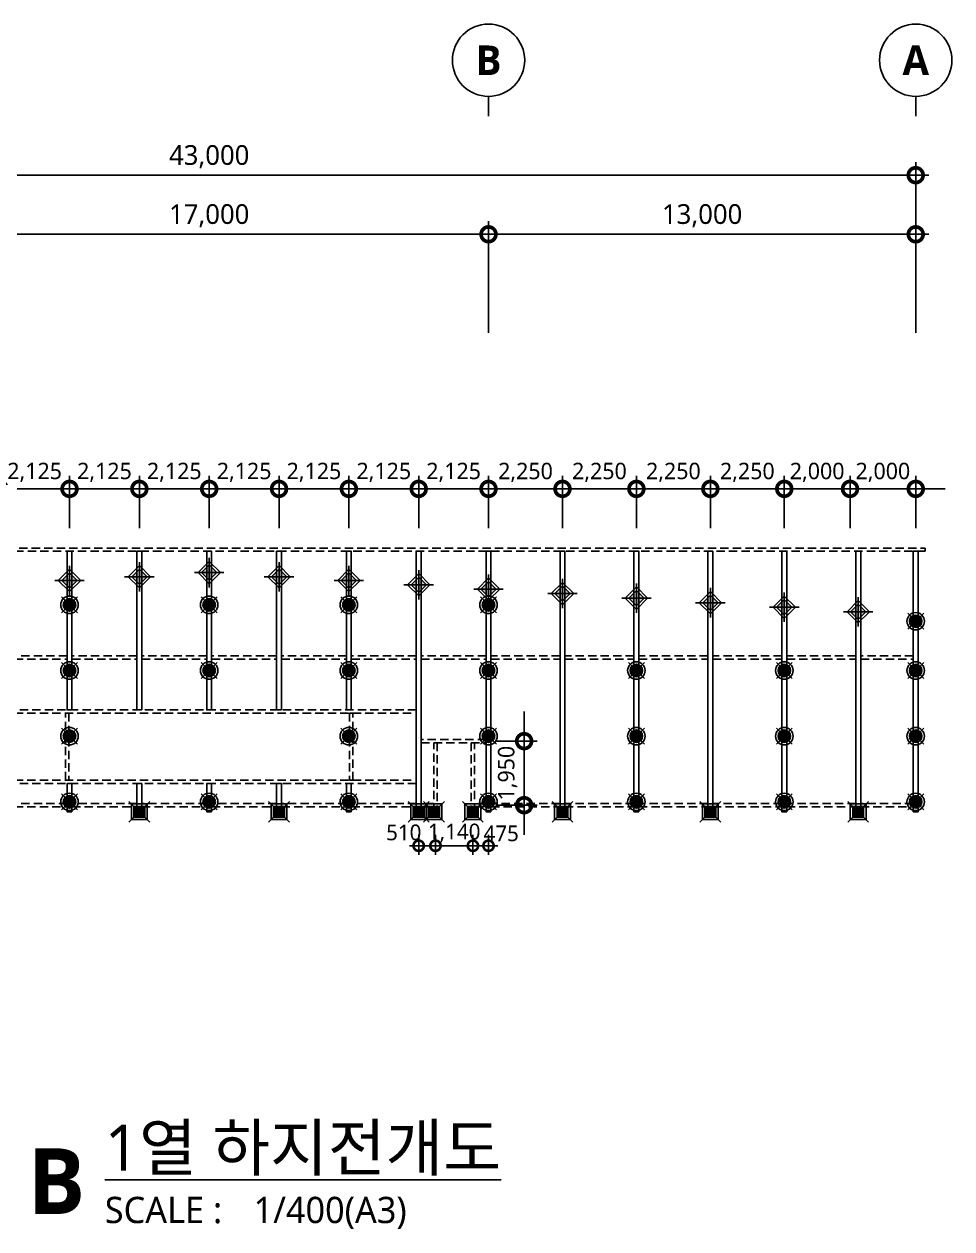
# Model space of a CAD drawing. Header units: millimetres. Extents: x 16690 to 498495, y 5875 to 98995.
# Drawn here: x 72368 to 100600, y 13764 to 50444 of the extents above; entities that cross this region are included whole.
import ezdxf
from ezdxf.enums import TextEntityAlignment as Align

# ---------------------------------------------------------------- set-up
doc = ezdxf.new("R2010")
doc.units = ezdxf.units.MM
doc.header["$LTSCALE"] = 200
doc.linetypes.add('DASHED', pattern=[19.05, 12.7, -6.35])
doc.layers.get('DEFPOINTS').update_dxf_attribs({"color": 137})
for name, color, linetype in [('1. mark1', 2, 'Continuous'), ('1. mark2', 30, 'Continuous'), ('1. mark3', 3, 'Continuous'), ('1.conc', 5, 'Continuous'), ('1.ㅁ-100x100x3.2T', 6, 'DASHED'), ('1.ㅁ-150x100x4.5T', 4, 'Continuous'), ('DIM', 7, 'Continuous'), ('DIM-INT', 7, 'Continuous'), ('PIA0-DIM', 7, 'Continuous'), ('SYM', 6, 'Continuous'), ('SYM-BUB', 3, 'Continuous')]:
    doc.layers.add(name, color=color, linetype=linetype)
doc.styles.add('맑은고딕B', font='malgunbd.ttf')
doc.styles.add('스타일1', font='malgun.ttf')
doc.dimstyles.new('CJA', dxfattribs={"dimscale": 200, "dimtxt": 3, "dimasz": 1, "dimexe": 2, "dimexo": 3, "dimgap": 1, "dimtad": 1, "dimdec": 0, "dimzin": 1, "dimdsep": 46, "dimlunit": 6, "dimtxsty": '스타일1', "dimblk": 'GAUN-DOT', "dimcen": -2, "dimdle": 2, "dimclrd": 256, "dimclre": 256, "dimclrt": 3, "dimadec": 0, "dimazin": 0, "dimtfac": 1, "dimtdec": 0, "dimtix": 1, "dimtmove": 2, "dimatfit": 3, "dimldrblk": 'DOTSMALL', "dimfxl": 1, "dimtolj": 1, "dimtzin": 1, "dimarcsym": 0})
doc.dimstyles.new('GAUN-200-I', dxfattribs={"dimscale": 200, "dimtxt": 2.4, "dimasz": 0.7, "dimexe": 1, "dimexo": 1, "dimgap": 0.5, "dimtad": 1, "dimdec": 0, "dimzin": 1, "dimdsep": 46, "dimlunit": 6, "dimtxsty": '스타일1', "dimblk": 'GAUN-DOT', "dimcen": -2, "dimdle": 2, "dimclrd": 256, "dimclre": 256, "dimclrt": 4, "dimadec": 0, "dimazin": 0, "dimtfac": 1, "dimtdec": 0, "dimtix": 1, "dimtmove": 2, "dimatfit": 3, "dimldrblk": 'DOTSMALL', "dimfxl": 1, "dimtolj": 1, "dimtzin": 1, "dimarcsym": 0})

# ---------------------------------------------------------------- blocks, each defined once
blk = doc.blocks.new('_DotSmall')
at = {"color": 0, "linetype": 'ByBlock', "const_width": 0.5}
blk.add_lwpolyline([(-0.0625, 0, 1), (0.0625, 0, 1)], format="xyb", close=True, dxfattribs=at)
blk = doc.blocks.new('*D19')
at = {"layer": 'DEFPOINTS', "color": 0, "transparency": 16777216}
for p in [(99500, 45844), (56500, 40444), (99500, 40444)]:
    blk.add_point(p, dxfattribs=at)
at = {"layer": 'DIM', "color": 7, "lineweight": -2, "transparency": 16777216}
for p, q in [((56500, 41044), (56500, 46244)), ((99500, 41044), (99500, 46244)), ((56100, 45844), (99900, 45844))]:
    blk.add_line(p, q, dxfattribs=at)
at = {"layer": 'DIM', "color": 7, "lineweight": -2, "transparency": 16777216, "xscale": 900, "yscale": 900, "zscale": 900, "rotation": 180}
blk.add_blockref('_DotSmall', (56500, 45844), dxfattribs=at)
at = {"layer": 'DIM', "color": 7, "lineweight": -2, "transparency": 16777216, "xscale": 900, "yscale": 900, "zscale": 900}
blk.add_blockref('_DotSmall', (99500, 45844), dxfattribs=at)
at = {"layer": 'DIM', "color": 3, "transparency": 16777216, "insert": (78000, 46404), "char_height": 600, "attachment_point": 5, "style": '스타일1'}
blk.add_mtext('\\A1;43,000', dxfattribs=at)
blk = doc.blocks.new('*D20')
at = {"layer": 'DEFPOINTS', "color": 0, "transparency": 16777216}
for p in [(86500, 44044), (86500, 40444), (99500, 40444)]:
    blk.add_point(p, dxfattribs=at)
at = {"layer": 'DIM', "color": 7, "lineweight": -2, "transparency": 16777216}
for p, q in [((86500, 41044), (86500, 44444)), ((99500, 41044), (99500, 44444)), ((99900, 44044), (86100, 44044))]:
    blk.add_line(p, q, dxfattribs=at)
at = {"layer": 'DIM', "color": 7, "lineweight": -2, "transparency": 16777216, "xscale": 900, "yscale": 900, "zscale": 900, "rotation": 180}
blk.add_blockref('_DotSmall', (86500, 44044), dxfattribs=at)
at = {"layer": 'DIM', "color": 7, "lineweight": -2, "transparency": 16777216, "xscale": 900, "yscale": 900, "zscale": 900}
blk.add_blockref('_DotSmall', (99500, 44044), dxfattribs=at)
at = {"layer": 'DIM', "color": 3, "transparency": 16777216, "insert": (93000, 44606), "char_height": 600, "attachment_point": 5, "style": '스타일1'}
blk.add_mtext('\\A1;13,000', dxfattribs=at)
blk = doc.blocks.new('*D21')
at = {"layer": 'DEFPOINTS', "color": 0, "transparency": 16777216}
for p in [(69500, 44044), (69500, 40444), (86500, 40444)]:
    blk.add_point(p, dxfattribs=at)
at = {"layer": 'DIM', "color": 7, "lineweight": -2, "transparency": 16777216}
for p, q in [((69500, 41044), (69500, 44444)), ((86500, 41044), (86500, 44444)), ((86900, 44044), (69100, 44044))]:
    blk.add_line(p, q, dxfattribs=at)
at = {"layer": 'DIM', "color": 7, "lineweight": -2, "transparency": 16777216, "xscale": 900, "yscale": 900, "zscale": 900, "rotation": 180}
blk.add_blockref('_DotSmall', (69500, 44044), dxfattribs=at)
at = {"layer": 'DIM', "color": 7, "lineweight": -2, "transparency": 16777216, "xscale": 900, "yscale": 900, "zscale": 900}
blk.add_blockref('_DotSmall', (86500, 44044), dxfattribs=at)
at = {"layer": 'DIM', "color": 3, "transparency": 16777216, "insert": (78000, 44606), "char_height": 600, "attachment_point": 5, "style": '스타일1'}
blk.add_mtext('\\A1;17,000', dxfattribs=at)
blk = doc.blocks.new('NEW_BUB')
at = {"layer": 'SYM-BUB', "color": 6}
blk.add_line((0, 3), (0, 0), dxfattribs=at)
blk.add_circle((0, 8.5), 5.5, dxfattribs=at)
at = {"layer": 'SYM-BUB', "color": 3, "style": '맑은고딕B'}
blk.add_attdef('X', text='', height=4.5, dxfattribs=at).set_placement((0, 8.5), align=Align.MIDDLE)
blk = doc.blocks.new('dwgtitle')
at = {"layer": 'SYM', "color": 3, "style": '스타일1'}
blk.add_text('SCALE :', height=4, dxfattribs=at).set_placement((12.25, -1.4))
for tag, p, height in [('%%UTITLE', (12.25, 6.59), 7), ('1/100', (34.89, -1.4), 4)]:
    blk.add_attdef(tag, p, '', height=height, dxfattribs=at)
at = {"layer": 'SYM', "color": 6, "style": '맑은고딕B'}
blk.add_attdef('A', text='', height=10, dxfattribs=at).set_placement((4.89, 5), align=Align.MIDDLE)
blk = doc.blocks.new('A$C0E6737C6')
at = {"layer": '1. mark2'}
h = blk.add_hatch(color=256, dxfattribs=at)
h.dxf.hatch_style = 1
h.paths.add_polyline_path([(207, 943), (943, 1679), (1679, 943), (943, 207)])
for p, q in [((943, 2358), (943, -472)), ((-472, 943), (2358, 943))]:
    blk.add_line(p, q, dxfattribs=at)
for points in [[(-132, 943), (943, 2018), (2018, 943), (943, -132)], [(207, 943), (943, 1679), (1679, 943), (943, 207)]]:
    blk.add_lwpolyline(points, close=True, dxfattribs=at)
blk = doc.blocks.new('A$C663153FA')
at = {"layer": '1. mark1'}
h = blk.add_hatch(color=256, dxfattribs=at)
h.dxf.hatch_style = 1
h.paths.add_polyline_path([(92, 742), (742, 742), (742, 92), (92, 92)])
for p, q in [((-208, 1042), (1042, -208)), ((1042, 1042), (-208, -208))]:
    blk.add_line(p, q, dxfattribs=at)
for points in [[(-58, 892), (892, 892), (892, -58), (-58, -58)], [(92, 742), (742, 742), (742, 92), (92, 92)]]:
    blk.add_lwpolyline(points, close=True, dxfattribs=at)
blk = doc.blocks.new('A$C219F6E3D')
at = {"layer": '1. mark3'}
h = blk.add_hatch(color=256, dxfattribs=at)
h.dxf.hatch_style = 1
edge = h.paths.add_edge_path()
edge.add_arc((350, 350), 375, 180, 540, ccw=False)
for p, q in [((-127, 827), (827, -127)), ((827, 827), (-127, -127))]:
    blk.add_line(p, q, dxfattribs=at)
for radius in [525, 375]:
    blk.add_circle((350, 350), radius, dxfattribs=at)
blk = doc.blocks.new('서쪽 하지')
at = {"layer": '1.ㅁ-100x100x3.2T', "ltscale": 0.1}
for points in [[(-21785, 4950), (-21785, 5050), (21785, 5050), (21785, 4950)], [(-19575, 1670), (-19575, 1770), (-21425, 1770), (-21425, 1670)], [(-17575, 1670), (-17575, 1770), (-19425, 1770), (-19425, 1670)], [(-15325, 1670), (-15325, 1770), (-17425, 1770), (-17425, 1670)], [(-13075, 1670), (-13075, 1770), (-15175, 1770), (-15175, 1670)], [(-10825, 1670), (-10825, 1770), (-12925, 1770), (-12925, 1670)], [(-8575, 1670), (-8575, 1770), (-10675, 1770), (-10675, 1670)], [(-6450, 1670), (-6450, 1770), (-8425, 1770), (-8425, 1670)], [(-4325, 1670), (-4325, 1770), (-6300, 1770), (-6300, 1670)], [(-2200, 1670), (-2200, 1770), (-4175, 1770), (-4175, 1670)], [(-75, 1670), (-75, 1770), (-2050, 1770), (-2050, 1670)], [(2050, 1670), (2050, 1770), (75, 1770), (75, 1670)], [(4175, 1670), (4175, 1770), (2200, 1770), (2200, 1670)], [(6300, 1670), (6300, 1770), (4325, 1770), (4325, 1670)], [(8425, 1670), (8425, 1770), (6450, 1770), (6450, 1670)], [(10675, 1670), (10675, 1770), (8575, 1770), (8575, 1670)], [(12925, 1670), (12925, 1770), (10825, 1770), (10825, 1670)], [(15175, 1670), (15175, 1770), (13075, 1770), (13075, 1670)], [(17425, 1670), (17425, 1770), (15325, 1770), (15325, 1670)], [(19675, 1670), (19675, 1770), (17575, 1770), (17575, 1670)], [(21425, 1670), (21425, 1770), (19825, 1770), (19825, 1670)], [(6300, 20), (6300, 120), (-6300, 120), (-6300, 20)], [(-4270, -2020), (-4370, -2020), (-4370, 20), (-4270, 20)], [(4270, -2020), (4370, -2020), (4370, 20), (4270, 20)], [(8425, -880), (8425, -780), (6450, -780), (6450, -880)], [(6935, -2980), (6835, -2980), (6835, -880), (6935, -880)], [(7975, -2980), (8075, -2980), (8075, -880), (7975, -880)], [(6300, -2020), (6300, -2120), (-6300, -2120), (-6300, -2020)], [(-19575, -2830), (-19575, -2730), (-21425, -2730), (-21425, -2830)], [(-17575, -2830), (-17575, -2730), (-19425, -2730), (-19425, -2830)], [(-15325, -2830), (-15325, -2730), (-17425, -2730), (-17425, -2830)], [(-13075, -2830), (-13075, -2730), (-15175, -2730), (-15175, -2830)], [(-10825, -2830), (-10825, -2730), (-12925, -2730), (-12925, -2830)], [(-8575, -2830), (-8575, -2730), (-10675, -2730), (-10675, -2830)], [(-6450, -2830), (-6450, -2730), (-8425, -2730), (-8425, -2830)], [(-4325, -2830), (-4325, -2730), (-6300, -2730), (-6300, -2830)], [(-2200, -2830), (-2200, -2730), (-4175, -2730), (-4175, -2830)], [(-75, -2830), (-75, -2730), (-2050, -2730), (-2050, -2830)], [(2050, -2830), (2050, -2730), (75, -2730), (75, -2830)], [(4175, -2830), (4175, -2730), (2200, -2730), (2200, -2830)], [(6300, -2830), (6300, -2730), (4325, -2730), (4325, -2830)], [(6835, -2830), (6835, -2730), (6450, -2730), (6450, -2830)], [(8425, -2830), (8425, -2730), (8075, -2730), (8075, -2830)], [(10675, -2830), (10675, -2730), (8575, -2730), (8575, -2830)], [(12925, -2830), (12925, -2730), (10825, -2730), (10825, -2830)], [(15175, -2830), (15175, -2730), (13075, -2730), (13075, -2830)], [(17425, -2830), (17425, -2730), (15325, -2730), (15325, -2830)], [(19675, -2830), (19675, -2730), (17575, -2730), (17575, -2830)], [(21425, -2830), (21425, -2730), (19825, -2730), (19825, -2830)]]:
    blk.add_lwpolyline(points, close=True, dxfattribs=at)
at = {"layer": '1.ㅁ-150x100x4.5T'}
for points in [[(-21425, -2980), (-21575, -2980), (-21575, 4950), (-21425, 4950)], [(-19425, -2980), (-19575, -2980), (-19575, 4950), (-19425, 4950)], [(-17425, -2980), (-17575, -2980), (-17575, 4950), (-17425, 4950)], [(-15175, -2980), (-15325, -2980), (-15325, 4950), (-15175, 4950)], [(-12925, -2980), (-13075, -2980), (-13075, 4950), (-12925, 4950)], [(-10675, -2980), (-10825, -2980), (-10825, 4950), (-10675, 4950)], [(-8425, -2980), (-8575, -2980), (-8575, 4950), (-8425, 4950)], [(-6300, -2980), (-6450, -2980), (-6450, 4950), (-6300, 4950)], [(-4175, 120), (-4325, 120), (-4325, 4950), (-4175, 4950)], [(-2050, 120), (-2200, 120), (-2200, 4950), (-2050, 4950)], [(75, 120), (-75, 120), (-75, 4950), (75, 4950)], [(2200, 120), (2050, 120), (2050, 4950), (2200, 4950)], [(4325, 120), (4175, 120), (4175, 4950), (4325, 4950)], [(6450, -2980), (6300, -2980), (6300, 4950), (6450, 4950)], [(8575, -2980), (8425, -2980), (8425, 4950), (8575, 4950)], [(10825, -2980), (10675, -2980), (10675, 4950), (10825, 4950)], [(13075, -2980), (12925, -2980), (12925, 4950), (13075, 4950)], [(15325, -2980), (15175, -2980), (15175, 4950), (15325, 4950)], [(17575, -2980), (17425, -2980), (17425, 4950), (17575, 4950)], [(17575, -2980), (17425, -2980), (17425, 4950), (17575, 4950)], [(19825, -2980), (19675, -2980), (19675, 4950), (19825, 4950)], [(21575, -2980), (21425, -2980), (21425, 4950), (21575, 4950)], [(-4175, -2980), (-4325, -2980), (-4325, -2120), (-4175, -2120)], [(-2050, -2980), (-2200, -2980), (-2200, -2120), (-2050, -2120)], [(75, -2980), (-75, -2980), (-75, -2120), (75, -2120)], [(2200, -2980), (2050, -2980), (2050, -2120), (2200, -2120)], [(4325, -2980), (4175, -2980), (4175, -2120), (4325, -2120)]]:
    blk.add_lwpolyline(points, close=True, dxfattribs=at)
at = {"layer": '1.conc'}
for name, p, xscale, yscale, zscale in [('A$C0E6737C6', (-4549, 3763), 0.3166713190330266, 0.3166713190330266, 0.3166713190330266), ('A$C0E6737C6', (-2424, 3876), 0.3166713190330266, 0.3166713190330266, 0.3166713190330266), ('A$C0E6737C6', (299, 4001), -0.3166713190330266, 0.3166713190330266, 0.3166713190330266), ('A$C0E6737C6', (2424, 3876), -0.3166713190330266, 0.3166713190330266, 0.3166713190330266), ('A$C0E6737C6', (4549, 3763), -0.3166713190330266, 0.3166713190330266, 0.3166713190330266), ('A$C0E6737C6', (-11049, 3363), 0.3166713190330266, 0.3166713190330266, 0.3166713190330266), ('A$C0E6737C6', (-8799, 3501), 0.3166713190330266, 0.3166713190330266, 0.3166713190330266), ('A$C0E6737C6', (-6674, 3632), 0.3166713190330266, 0.3166713190330266, 0.3166713190330266), ('A$C0E6737C6', (6674, 3632), -0.3166713190330266, 0.3166713190330266, 0.3166713190330266), ('A$C0E6737C6', (8799, 3501), -0.3166713190330266, 0.3166713190330266, 0.3166713190330266), ('A$C0E6737C6', (11049, 3363), -0.3166713190330266, 0.3166713190330266, 0.3166713190330266), ('A$C0E6737C6', (-17799, 2948), 0.3166713190330266, 0.3166713190330266, 0.3166713190330266), ('A$C0E6737C6', (-15549, 3086), 0.3166713190330266, 0.3166713190330266, 0.3166713190330266), ('A$C0E6737C6', (-13299, 3224), 0.3166713190330266, 0.3166713190330266, 0.3166713190330266), ('A$C0E6737C6', (13299, 3224), -0.3166713190330266, 0.3166713190330266, 0.3166713190330266), ('A$C0E6737C6', (15549, 3086), -0.3166713190330266, 0.3166713190330266, 0.3166713190330266), ('A$C0E6737C6', (17799, 2948), -0.3166713190330266, 0.3166713190330266, 0.3166713190330266), ('A$C0E6737C6', (-19799, 2824), 0.3166713190330266, 0.3166713190330266, 0.3166713190330266), ('A$C219F6E3D', (-8323, 3143), -0.5066741104528427, 0.5066741104528427, 0.5066741104528427), ('A$C219F6E3D', (-4073, 3143), -0.5066741104528427, 0.5066741104528427, 0.5066741104528427), ('A$C219F6E3D', (177, 3143), -0.5066741104528427, 0.5066741104528427, 0.5066741104528427), ('A$C219F6E3D', (4427, 3143), -0.5066741104528427, 0.5066741104528427, 0.5066741104528427), ('A$C219F6E3D', (8677, 3143), -0.5066741104528427, 0.5066741104528427, 0.5066741104528427), ('A$C0E6737C6', (20049, 2809), -0.3166713190330266, 0.3166713190330266, 0.3166713190330266), ('A$C219F6E3D', (-21323, 2643), -0.5066741104528427, 0.5066741104528427, 0.5066741104528427), ('A$C219F6E3D', (21677, 2643), -0.5066741104528427, 0.5066741104528427, 0.5066741104528427), ('A$C219F6E3D', (-21323, 1143), -0.5066741104528427, 0.5066741104528427, 0.5066741104528427), ('A$C219F6E3D', (-17323, 1143), -0.5066741104528427, 0.5066741104528427, 0.5066741104528427), ('A$C219F6E3D', (-12823, 1143), -0.5066741104528427, 0.5066741104528427, 0.5066741104528427), ('A$C219F6E3D', (-8323, 1143), -0.5066741104528427, 0.5066741104528427, 0.5066741104528427), ('A$C219F6E3D', (-4073, 1143), -0.5066741104528427, 0.5066741104528427, 0.5066741104528427), ('A$C219F6E3D', (177, 1143), -0.5066741104528427, 0.5066741104528427, 0.5066741104528427), ('A$C219F6E3D', (4427, 1143), -0.5066741104528427, 0.5066741104528427, 0.5066741104528427), ('A$C219F6E3D', (8677, 1143), -0.5066741104528427, 0.5066741104528427, 0.5066741104528427), ('A$C219F6E3D', (13177, 1143), -0.5066741104528427, 0.5066741104528427, 0.5066741104528427), ('A$C219F6E3D', (17677, 1143), -0.5066741104528427, 0.5066741104528427, 0.5066741104528427), ('A$C219F6E3D', (21677, 1143), -0.5066741104528427, 0.5066741104528427, 0.5066741104528427), ('A$C219F6E3D', (-21323, -857), -0.5066741104528427, 0.5066741104528427, 0.5066741104528427), ('A$C219F6E3D', (-17323, -857), -0.5066741104528427, 0.5066741104528427, 0.5066741104528427), ('A$C219F6E3D', (-12823, -857), -0.5066741104528427, 0.5066741104528427, 0.5066741104528427), ('A$C219F6E3D', (-8323, -857), -0.5066741104528427, 0.5066741104528427, 0.5066741104528427), ('A$C219F6E3D', (-4073, -857), -0.5066741104528427, 0.5066741104528427, 0.5066741104528427), ('A$C219F6E3D', (4427, -857), -0.5066741104528427, 0.5066741104528427, 0.5066741104528427), ('A$C219F6E3D', (8677, -857), -0.5066741104528427, 0.5066741104528427, 0.5066741104528427), ('A$C219F6E3D', (13177, -857), -0.5066741104528427, 0.5066741104528427, 0.5066741104528427), ('A$C219F6E3D', (17677, -857), -0.5066741104528427, 0.5066741104528427, 0.5066741104528427), ('A$C219F6E3D', (21677, -857), -0.5066741104528427, 0.5066741104528427, 0.5066741104528427), ('A$C219F6E3D', (-21323, -2857), -0.5066741104528427, 0.5066741104528427, 0.5066741104528427), ('A$C219F6E3D', (-17323, -2857), -0.5066741104528427, 0.5066741104528427, 0.5066741104528427), ('A$C219F6E3D', (-12823, -2857), -0.5066741104528427, 0.5066741104528427, 0.5066741104528427), ('A$C219F6E3D', (-8323, -2857), -0.5066741104528427, 0.5066741104528427, 0.5066741104528427), ('A$C219F6E3D', (-4073, -2857), -0.5066741104528427, 0.5066741104528427, 0.5066741104528427), ('A$C219F6E3D', (177, -2857), -0.5066741104528427, 0.5066741104528427, 0.5066741104528427), ('A$C219F6E3D', (4427, -2857), -0.5066741104528427, 0.5066741104528427, 0.5066741104528427), ('A$C219F6E3D', (8677, -2857), -0.5066741104528427, 0.5066741104528427, 0.5066741104528427), ('A$C219F6E3D', (13177, -2857), -0.5066741104528427, 0.5066741104528427, 0.5066741104528427), ('A$C219F6E3D', (17677, -2857), -0.5066741104528427, 0.5066741104528427, 0.5066741104528427), ('A$C219F6E3D', (21677, -2857), -0.5066741104528427, 0.5066741104528427, 0.5066741104528427), ('A$C663153FA', (-19289, -3191), -0.5066741104528427, 0.5066741104528427, 0.5066741104528427), ('A$C663153FA', (-15039, -3191), -0.5066741104528427, 0.5066741104528427, 0.5066741104528427), ('A$C663153FA', (-10539, -3191), -0.5066741104528427, 0.5066741104528427, 0.5066741104528427), ('A$C663153FA', (-6164, -3191), -0.5066741104528427, 0.5066741104528427, 0.5066741104528427), ('A$C663153FA', (-1914, -3191), -0.5066741104528427, 0.5066741104528427, 0.5066741104528427), ('A$C663153FA', (2336, -3191), -0.5066741104528427, 0.5066741104528427, 0.5066741104528427), ('A$C663153FA', (6586, -3191), -0.5066741104528427, 0.5066741104528427, 0.5066741104528427), ('A$C663153FA', (7051, -3191), -0.5066741104528427, 0.5066741104528427, 0.5066741104528427), ('A$C663153FA', (8236, -3191), -0.5066741104528427, 0.5066741104528427, 0.5066741104528427), ('A$C663153FA', (10961, -3191), -0.5066741104528427, 0.5066741104528427, 0.5066741104528427), ('A$C663153FA', (15461, -3191), -0.5066741104528427, 0.5066741104528427, 0.5066741104528427), ('A$C663153FA', (19961, -3191), -0.5066741104528427, 0.5066741104528427, 0.5066741104528427)]:
    blk.add_blockref(name, p, dxfattribs=dict(at, xscale=xscale, yscale=yscale, zscale=zscale))
blk = doc.blocks.new('*D273')
at = {"layer": 'DEFPOINTS', "color": 0, "transparency": 16777216}
for p in [(71625, 36294), (71625, 34494), (73750, 34494)]:
    blk.add_point(p, dxfattribs=at)
at = {"layer": 'DIM-INT', "color": 7, "lineweight": -2, "transparency": 16777216}
for p, q in [((71625, 35094), (71625, 36694)), ((73750, 35094), (73750, 36694)), ((74150, 36294), (71225, 36294))]:
    blk.add_line(p, q, dxfattribs=at)
at = {"layer": 'DIM-INT', "color": 7, "lineweight": -2, "transparency": 16777216, "xscale": 900, "yscale": 900, "zscale": 900, "rotation": 180}
blk.add_blockref('_DotSmall', (71625, 36294), dxfattribs=at)
at = {"layer": 'DIM-INT', "color": 7, "lineweight": -2, "transparency": 16777216, "xscale": 900, "yscale": 900, "zscale": 900}
blk.add_blockref('_DotSmall', (73750, 36294), dxfattribs=at)
at = {"layer": 'DIM-INT', "color": 3, "transparency": 16777216, "insert": (72688, 36795), "char_height": 500, "attachment_point": 5, "style": '스타일1'}
blk.add_mtext('\\A1;2,125', dxfattribs=at)
blk = doc.blocks.new('*D274')
at = {"layer": 'DEFPOINTS', "color": 0, "transparency": 16777216}
for p in [(75875, 36294), (73750, 34494), (75875, 34494)]:
    blk.add_point(p, dxfattribs=at)
at = {"layer": 'DIM-INT', "color": 7, "lineweight": -2, "transparency": 16777216}
for p, q in [((73750, 35094), (73750, 36694)), ((75875, 35094), (75875, 36694)), ((73350, 36294), (76275, 36294))]:
    blk.add_line(p, q, dxfattribs=at)
at = {"layer": 'DIM-INT', "color": 7, "lineweight": -2, "transparency": 16777216, "xscale": 900, "yscale": 900, "zscale": 900}
for p, rotation in [((73750, 36294), 179.9999999735801), ((75875, 36294), 359.9999999735801)]:
    blk.add_blockref('_DotSmall', p, dxfattribs=dict(at, rotation=rotation))
at = {"layer": 'DIM-INT', "color": 3, "transparency": 16777216, "insert": (74813, 36795), "char_height": 500, "attachment_point": 5, "rotation": 360, "style": '스타일1'}
blk.add_mtext('\\A1;2,125', dxfattribs=at)
blk = doc.blocks.new('*D275')
at = {"layer": 'DEFPOINTS', "color": 0, "transparency": 16777216}
for p in [(75875, 36294), (75875, 34494), (78000, 34494)]:
    blk.add_point(p, dxfattribs=at)
at = {"layer": 'DIM-INT', "color": 7, "lineweight": -2, "transparency": 16777216}
for p, q in [((75875, 35094), (75875, 36694)), ((78000, 35094), (78000, 36694)), ((78400, 36294), (75475, 36294))]:
    blk.add_line(p, q, dxfattribs=at)
at = {"layer": 'DIM-INT', "color": 7, "lineweight": -2, "transparency": 16777216, "xscale": 900, "yscale": 900, "zscale": 900, "rotation": 180}
blk.add_blockref('_DotSmall', (75875, 36294), dxfattribs=at)
at = {"layer": 'DIM-INT', "color": 7, "lineweight": -2, "transparency": 16777216, "xscale": 900, "yscale": 900, "zscale": 900}
blk.add_blockref('_DotSmall', (78000, 36294), dxfattribs=at)
at = {"layer": 'DIM-INT', "color": 3, "transparency": 16777216, "insert": (76938, 36795), "char_height": 500, "attachment_point": 5, "style": '스타일1'}
blk.add_mtext('\\A1;2,125', dxfattribs=at)
blk = doc.blocks.new('*D276')
at = {"layer": 'DEFPOINTS', "color": 0, "transparency": 16777216}
for p in [(97500, 36294), (97500, 34494), (99500, 34494)]:
    blk.add_point(p, dxfattribs=at)
at = {"layer": 'DIM-INT', "color": 7, "lineweight": -2, "transparency": 16777216}
for p, q in [((97500, 35094), (97500, 36694)), ((99500, 35094), (99500, 36694)), ((97500, 36294), (96600, 36294)), ((99500, 36294), (97500, 36294)), ((99500, 36294), (100400, 36294))]:
    blk.add_line(p, q, dxfattribs=at)
at = {"layer": 'DIM-INT', "color": 7, "lineweight": -2, "transparency": 16777216, "xscale": 900, "yscale": 900, "zscale": 900}
blk.add_blockref('_DotSmall', (97500, 36294), dxfattribs=at)
at = {"layer": 'DIM-INT', "color": 7, "lineweight": -2, "transparency": 16777216, "xscale": 900, "yscale": 900, "zscale": 900, "rotation": 180}
blk.add_blockref('_DotSmall', (99500, 36294), dxfattribs=at)
at = {"layer": 'DIM-INT', "color": 3, "transparency": 16777216, "insert": (98500, 36794), "char_height": 500, "attachment_point": 5, "style": '스타일1'}
blk.add_mtext('\\A1;2,000', dxfattribs=at)
blk = doc.blocks.new('*D277')
at = {"layer": 'DEFPOINTS', "color": 0, "transparency": 16777216}
for p in [(97500, 36294), (95500, 34494), (97500, 34494)]:
    blk.add_point(p, dxfattribs=at)
at = {"layer": 'DIM-INT', "color": 7, "lineweight": -2, "transparency": 16777216}
for p, q in [((95500, 35094), (95500, 36694)), ((97500, 35094), (97500, 36694)), ((95500, 36294), (94600, 36294)), ((95500, 36294), (97500, 36294)), ((97500, 36294), (98400, 36294))]:
    blk.add_line(p, q, dxfattribs=at)
at = {"layer": 'DIM-INT', "color": 7, "lineweight": -2, "transparency": 16777216, "xscale": 900, "yscale": 900, "zscale": 900}
blk.add_blockref('_DotSmall', (95500, 36294), dxfattribs=at)
at = {"layer": 'DIM-INT', "color": 7, "lineweight": -2, "transparency": 16777216, "xscale": 900, "yscale": 900, "zscale": 900, "rotation": 180}
blk.add_blockref('_DotSmall', (97500, 36294), dxfattribs=at)
at = {"layer": 'DIM-INT', "color": 3, "transparency": 16777216, "insert": (96500, 36794), "char_height": 500, "attachment_point": 5, "style": '스타일1'}
blk.add_mtext('\\A1;2,000', dxfattribs=at)
blk = doc.blocks.new('*D278')
at = {"layer": 'DEFPOINTS', "color": 0, "transparency": 16777216}
for p in [(93250, 36294), (93250, 34494), (95500, 34494)]:
    blk.add_point(p, dxfattribs=at)
at = {"layer": 'DIM-INT', "color": 7, "lineweight": -2, "transparency": 16777216}
for p, q in [((93250, 35094), (93250, 36694)), ((95500, 35094), (95500, 36694)), ((95900, 36294), (92850, 36294))]:
    blk.add_line(p, q, dxfattribs=at)
at = {"layer": 'DIM-INT', "color": 7, "lineweight": -2, "transparency": 16777216, "xscale": 900, "yscale": 900, "zscale": 900, "rotation": 180}
blk.add_blockref('_DotSmall', (93250, 36294), dxfattribs=at)
at = {"layer": 'DIM-INT', "color": 7, "lineweight": -2, "transparency": 16777216, "xscale": 900, "yscale": 900, "zscale": 900}
blk.add_blockref('_DotSmall', (95500, 36294), dxfattribs=at)
at = {"layer": 'DIM-INT', "color": 3, "transparency": 16777216, "insert": (94375, 36794), "char_height": 500, "attachment_point": 5, "style": '스타일1'}
blk.add_mtext('\\A1;2,250', dxfattribs=at)
blk = doc.blocks.new('*D280')
at = {"layer": 'DEFPOINTS', "color": 0, "transparency": 16777216}
for p in [(93250, 36294), (91000, 34494), (93250, 34494)]:
    blk.add_point(p, dxfattribs=at)
at = {"layer": 'DIM-INT', "color": 7, "lineweight": -2, "transparency": 16777216}
for p, q in [((91000, 35094), (91000, 36694)), ((93250, 35094), (93250, 36694)), ((90600, 36294), (93650, 36294))]:
    blk.add_line(p, q, dxfattribs=at)
at = {"layer": 'DIM-INT', "color": 7, "lineweight": -2, "transparency": 16777216, "xscale": 900, "yscale": 900, "zscale": 900, "rotation": 180}
blk.add_blockref('_DotSmall', (91000, 36294), dxfattribs=at)
at = {"layer": 'DIM-INT', "color": 7, "lineweight": -2, "transparency": 16777216, "xscale": 900, "yscale": 900, "zscale": 900}
blk.add_blockref('_DotSmall', (93250, 36294), dxfattribs=at)
at = {"layer": 'DIM-INT', "color": 3, "transparency": 16777216, "insert": (92125, 36794), "char_height": 500, "attachment_point": 5, "style": '스타일1'}
blk.add_mtext('\\A1;2,250', dxfattribs=at)
blk = doc.blocks.new('*D281')
at = {"layer": 'DEFPOINTS', "color": 0, "transparency": 16777216}
for p in [(88750, 36294), (88750, 34494), (91000, 34494)]:
    blk.add_point(p, dxfattribs=at)
at = {"layer": 'DIM-INT', "color": 7, "lineweight": -2, "transparency": 16777216}
for p, q in [((88750, 35094), (88750, 36694)), ((91000, 35094), (91000, 36694)), ((91400, 36294), (88350, 36294))]:
    blk.add_line(p, q, dxfattribs=at)
at = {"layer": 'DIM-INT', "color": 7, "lineweight": -2, "transparency": 16777216, "xscale": 900, "yscale": 900, "zscale": 900, "rotation": 180}
blk.add_blockref('_DotSmall', (88750, 36294), dxfattribs=at)
at = {"layer": 'DIM-INT', "color": 7, "lineweight": -2, "transparency": 16777216, "xscale": 900, "yscale": 900, "zscale": 900}
blk.add_blockref('_DotSmall', (91000, 36294), dxfattribs=at)
at = {"layer": 'DIM-INT', "color": 3, "transparency": 16777216, "insert": (89875, 36794), "char_height": 500, "attachment_point": 5, "style": '스타일1'}
blk.add_mtext('\\A1;2,250', dxfattribs=at)
blk = doc.blocks.new('*D282')
at = {"layer": 'DEFPOINTS', "color": 0, "transparency": 16777216}
for p in [(88750, 36294), (86500, 34494), (88750, 34494)]:
    blk.add_point(p, dxfattribs=at)
at = {"layer": 'DIM-INT', "color": 7, "lineweight": -2, "transparency": 16777216}
for p, q in [((86500, 35094), (86500, 36694)), ((88750, 35094), (88750, 36694)), ((86100, 36294), (89150, 36294))]:
    blk.add_line(p, q, dxfattribs=at)
at = {"layer": 'DIM-INT', "color": 7, "lineweight": -2, "transparency": 16777216, "xscale": 900, "yscale": 900, "zscale": 900}
for p, rotation in [((86500, 36294), 179.9999999941116), ((88750, 36294), 359.9999999941115)]:
    blk.add_blockref('_DotSmall', p, dxfattribs=dict(at, rotation=rotation))
at = {"layer": 'DIM-INT', "color": 3, "transparency": 16777216, "insert": (87625, 36794), "char_height": 500, "attachment_point": 5, "rotation": 360, "style": '스타일1'}
blk.add_mtext('\\A1;2,250', dxfattribs=at)
blk = doc.blocks.new('*D283')
at = {"layer": 'DEFPOINTS', "color": 0, "transparency": 16777216}
for p in [(84375, 36294), (84375, 34494), (86500, 34494)]:
    blk.add_point(p, dxfattribs=at)
at = {"layer": 'DIM-INT', "color": 7, "lineweight": -2, "transparency": 16777216}
for p, q in [((84375, 35094), (84375, 36694)), ((86500, 35094), (86500, 36694)), ((86900, 36294), (83975, 36294))]:
    blk.add_line(p, q, dxfattribs=at)
at = {"layer": 'DIM-INT', "color": 7, "lineweight": -2, "transparency": 16777216, "xscale": 900, "yscale": 900, "zscale": 900, "rotation": 180}
blk.add_blockref('_DotSmall', (84375, 36294), dxfattribs=at)
at = {"layer": 'DIM-INT', "color": 7, "lineweight": -2, "transparency": 16777216, "xscale": 900, "yscale": 900, "zscale": 900}
blk.add_blockref('_DotSmall', (86500, 36294), dxfattribs=at)
at = {"layer": 'DIM-INT', "color": 3, "transparency": 16777216, "insert": (85438, 36795), "char_height": 500, "attachment_point": 5, "style": '스타일1'}
blk.add_mtext('\\A1;2,125', dxfattribs=at)
blk = doc.blocks.new('*D284')
at = {"layer": 'DEFPOINTS', "color": 0, "transparency": 16777216}
for p in [(84375, 36294), (82250, 34494), (84375, 34494)]:
    blk.add_point(p, dxfattribs=at)
at = {"layer": 'DIM-INT', "color": 7, "lineweight": -2, "transparency": 16777216}
for p, q in [((82250, 35094), (82250, 36694)), ((84375, 35094), (84375, 36694)), ((81850, 36294), (84775, 36294))]:
    blk.add_line(p, q, dxfattribs=at)
at = {"layer": 'DIM-INT', "color": 7, "lineweight": -2, "transparency": 16777216, "xscale": 900, "yscale": 900, "zscale": 900}
for p, rotation in [((82250, 36294), 179.9999999735801), ((84375, 36294), 359.9999999735801)]:
    blk.add_blockref('_DotSmall', p, dxfattribs=dict(at, rotation=rotation))
at = {"layer": 'DIM-INT', "color": 3, "transparency": 16777216, "insert": (83313, 36795), "char_height": 500, "attachment_point": 5, "rotation": 360, "style": '스타일1'}
blk.add_mtext('\\A1;2,125', dxfattribs=at)
blk = doc.blocks.new('*D285')
at = {"layer": 'DEFPOINTS', "color": 0, "transparency": 16777216}
for p in [(80125, 36294), (80125, 34494), (82250, 34494)]:
    blk.add_point(p, dxfattribs=at)
at = {"layer": 'DIM-INT', "color": 7, "lineweight": -2, "transparency": 16777216}
for p, q in [((80125, 35094), (80125, 36694)), ((82250, 35094), (82250, 36694)), ((82650, 36294), (79725, 36294))]:
    blk.add_line(p, q, dxfattribs=at)
at = {"layer": 'DIM-INT', "color": 7, "lineweight": -2, "transparency": 16777216, "xscale": 900, "yscale": 900, "zscale": 900, "rotation": 180}
blk.add_blockref('_DotSmall', (80125, 36294), dxfattribs=at)
at = {"layer": 'DIM-INT', "color": 7, "lineweight": -2, "transparency": 16777216, "xscale": 900, "yscale": 900, "zscale": 900}
blk.add_blockref('_DotSmall', (82250, 36294), dxfattribs=at)
at = {"layer": 'DIM-INT', "color": 3, "transparency": 16777216, "insert": (81188, 36795), "char_height": 500, "attachment_point": 5, "style": '스타일1'}
blk.add_mtext('\\A1;2,125', dxfattribs=at)
blk = doc.blocks.new('*D279')
at = {"layer": 'DEFPOINTS', "color": 0, "transparency": 16777216}
for p in [(80125, 36294), (78000, 34494), (80125, 34494)]:
    blk.add_point(p, dxfattribs=at)
at = {"layer": 'DIM-INT', "color": 7, "lineweight": -2, "transparency": 16777216}
for p, q in [((78000, 35094), (78000, 36694)), ((80125, 35094), (80125, 36694)), ((77600, 36294), (80525, 36294))]:
    blk.add_line(p, q, dxfattribs=at)
at = {"layer": 'DIM-INT', "color": 7, "lineweight": -2, "transparency": 16777216, "xscale": 900, "yscale": 900, "zscale": 900}
for p, rotation in [((78000, 36294), 179.9999999749871), ((80125, 36294), 359.9999999749871)]:
    blk.add_blockref('_DotSmall', p, dxfattribs=dict(at, rotation=rotation))
at = {"layer": 'DIM-INT', "color": 3, "transparency": 16777216, "insert": (79063, 36795), "char_height": 500, "attachment_point": 5, "rotation": 360, "style": '스타일1'}
blk.add_mtext('\\A1;2,125', dxfattribs=at)
blk = doc.blocks.new('*D410')
at = {"layer": 'DEFPOINTS', "color": 0, "transparency": 16777216}
for p in [(86120, 28614), (87584, 28614), (86120, 26664)]:
    blk.add_point(p, dxfattribs=at)
at = {"layer": 'DIM-INT', "color": 7, "lineweight": -2, "transparency": 16777216}
for p, q in [((87584, 28614), (87584, 29514)), ((86720, 28614), (87984, 28614)), ((87584, 26664), (87584, 28614)), ((86720, 26664), (87984, 26664)), ((87584, 26664), (87584, 25764))]:
    blk.add_line(p, q, dxfattribs=at)
at = {"layer": 'DIM-INT', "color": 7, "lineweight": -2, "transparency": 16777216, "xscale": 900, "yscale": 900, "zscale": 900}
for p, rotation in [((87584, 28614), 270), ((87584, 26664), 90)]:
    blk.add_blockref('_DotSmall', p, dxfattribs=dict(at, rotation=rotation))
at = {"layer": 'DIM-INT', "color": 3, "transparency": 16777216, "insert": (87082, 27639), "char_height": 500, "attachment_point": 5, "rotation": 90, "style": '스타일1'}
blk.add_mtext('\\A1;1,950', dxfattribs=at)
blk = doc.blocks.new('GAUN-DOT')
at = {"linetype": 'ByBlock'}
for p, q in [((2, 0), (-2, 0)), ((0, -2), (0, 2))]:
    blk.add_line(p, q, dxfattribs=at)
at = {"const_width": 2.25}
blk.add_lwpolyline([(0, 0.28125, 1), (0, -0.28125, 1)], format="xyb", close=True, dxfattribs=at)
blk = doc.blocks.new('*D852')
at = {"layer": 'DEFPOINTS', "color": 0, "transparency": 16777216}
for p in [(86025, 25957), (86500, 25957), (86500, 25429)]:
    blk.add_point(p, dxfattribs=at)
at = {"layer": 'PIA0-DIM', "lineweight": -2, "transparency": 16777216}
for p, q in [((86025, 25757), (86025, 25229)), ((86500, 25757), (86500, 25229)), ((85885, 25429), (85745, 25429)), ((86025, 25429), (86500, 25429)), ((86640, 25429), (86780, 25429))]:
    blk.add_line(p, q, dxfattribs=at)
at = {"layer": 'PIA0-DIM', "lineweight": -2, "transparency": 16777216, "xscale": 140, "yscale": 140, "zscale": 140}
blk.add_blockref('GAUN-DOT', (86025, 25429), dxfattribs=at)
at = {"layer": 'PIA0-DIM', "lineweight": -2, "transparency": 16777216, "xscale": 140, "yscale": 140, "zscale": 140, "rotation": 180}
blk.add_blockref('GAUN-DOT', (86500, 25429), dxfattribs=at)
at = {"layer": 'PIA0-DIM', "color": 4, "transparency": 16777216, "insert": (86885, 25805), "char_height": 480, "attachment_point": 5, "style": '스타일1'}
blk.add_mtext('\\A1;475', dxfattribs=at)
blk = doc.blocks.new('*D853')
at = {"layer": 'DEFPOINTS', "color": 0, "transparency": 16777216}
for p in [(84885, 25957), (86025, 25957), (84885, 25429)]:
    blk.add_point(p, dxfattribs=at)
at = {"layer": 'PIA0-DIM', "lineweight": -2, "transparency": 16777216}
for p, q in [((84885, 25757), (84885, 25229)), ((86025, 25757), (86025, 25229)), ((84745, 25429), (84605, 25429)), ((86025, 25429), (84885, 25429)), ((86165, 25429), (86305, 25429))]:
    blk.add_line(p, q, dxfattribs=at)
at = {"layer": 'PIA0-DIM', "lineweight": -2, "transparency": 16777216, "xscale": 140, "yscale": 140, "zscale": 140}
blk.add_blockref('GAUN-DOT', (84885, 25429), dxfattribs=at)
at = {"layer": 'PIA0-DIM', "lineweight": -2, "transparency": 16777216, "xscale": 140, "yscale": 140, "zscale": 140, "rotation": 180}
blk.add_blockref('GAUN-DOT', (86025, 25429), dxfattribs=at)
at = {"layer": 'PIA0-DIM', "color": 4, "transparency": 16777216, "insert": (85455, 25819), "char_height": 480, "attachment_point": 5, "style": '스타일1'}
blk.add_mtext('\\A1;1,140', dxfattribs=at)
blk = doc.blocks.new('*D854')
at = {"layer": 'DEFPOINTS', "color": 0, "transparency": 16777216}
for p in [(84375, 25957), (84885, 25957), (84375, 25429)]:
    blk.add_point(p, dxfattribs=at)
at = {"layer": 'PIA0-DIM', "lineweight": -2, "transparency": 16777216}
for p, q in [((84375, 25757), (84375, 25229)), ((84885, 25757), (84885, 25229)), ((84745, 25429), (84515, 25429))]:
    blk.add_line(p, q, dxfattribs=at)
at = {"layer": 'PIA0-DIM', "lineweight": -2, "transparency": 16777216, "xscale": 140, "yscale": 140, "zscale": 140, "rotation": 180}
blk.add_blockref('GAUN-DOT', (84375, 25429), dxfattribs=at)
at = {"layer": 'PIA0-DIM', "lineweight": -2, "transparency": 16777216, "xscale": 140, "yscale": 140, "zscale": 140}
blk.add_blockref('GAUN-DOT', (84885, 25429), dxfattribs=at)
at = {"layer": 'PIA0-DIM', "color": 4, "transparency": 16777216, "insert": (83921, 25832), "char_height": 480, "attachment_point": 5, "style": '스타일1'}
blk.add_mtext('\\A1;510', dxfattribs=at)

msp = doc.modelspace()

# ---------------------------------------------------------------- block references
msp.add_blockref('서쪽 하지', (78000, 29443.637))
at = {"layer": 'SYM', "xscale": 200, "yscale": 200, "zscale": 200}
msp.add_blockref('dwgtitle', (72372.89, 14220.779), dxfattribs=at).add_auto_attribs({'%%UTITLE': '%%u1열 하지전개도', '1/100': '1/400(A3)', 'A': 'B'})
at = {"layer": 'SYM-BUB', "xscale": 200.0000000000001, "yscale": 200.0000000000001, "zscale": 200.0000000000001}
for p, values in [((86500, 47643.637), {'X': 'B'}), ((99500, 47643.637), {'X': 'A'})]:
    msp.add_blockref('NEW_BUB', p, dxfattribs=at).add_auto_attribs(values)

# ---------------------------------------------------------------- dimensions: what is measured, and where the dimension line sits
at = {"layer": 'DIM'}
for base, p1, p2, picture, middle in [((99500, 45843.637), (56500, 40443.637), (99500, 40443.637), '*D19', (78000, 46403.963)), ((69500, 44043.637), (86500, 40443.637), (69500, 40443.637), '*D21', (78000, 44605.594))]:
    dim = msp.add_linear_dim(base=base, p1=p1, p2=p2, angle=180, dimstyle='CJA', override={"dimscale": 200, "dimtxt": 3, "dimasz": 4.5, "dimblk1": 'DotSmall', "dimblk2": 'DotSmall', "dimsah": 1, "dimdle": 2, "dimclrd": 7, "dimclre": 7}, dxfattribs=at)
    dim.commit()
    dim.dimension.update_dxf_attribs({"geometry": picture, "text_midpoint": middle})
dim = msp.add_linear_dim(base=(86500, 44043.637), p1=(99500, 40443.637), p2=(86500, 40443.637), dimstyle='CJA', override={"dimscale": 200, "dimtxt": 3, "dimasz": 4.5, "dimblk1": 'DotSmall', "dimblk2": 'DotSmall', "dimsah": 1, "dimdle": 2, "dimclrd": 7, "dimclre": 7}, dxfattribs=at)
dim.commit()
dim.dimension.update_dxf_attribs({"geometry": '*D20', "text_midpoint": (93000, 44605.594)})
at = {"layer": 'DIM-INT'}
for base, p1, p2, angle, override, picture, middle in [((71625, 36293.637), (73750, 34493.637), (71625, 34493.637), 0, {"dimscale": 200, "dimtxt": 2.5, "dimasz": 4.5, "dimlunit": 6, "dimtxsty": '스타일1', "dimblk1": 'DotSmall', "dimblk2": 'DotSmall', "dimsah": 1, "dimdle": 2, "dimclrd": 7, "dimclre": 7}, '*D273', (72687.5, 36795.268)), ((75875, 36293.637), (73750, 34493.637), (75875, 34493.637), 180, {"dimscale": 200, "dimtxt": 2.5, "dimasz": 4.5, "dimlunit": 6, "dimtxsty": '스타일1', "dimblk1": 'DotSmall', "dimblk2": 'DotSmall', "dimsah": 1, "dimdle": 2, "dimclrd": 7, "dimclre": 7}, '*D274', (74812.5, 36795.268)), ((75875, 36293.637), (78000, 34493.637), (75875, 34493.637), 0, {"dimscale": 200, "dimtxt": 2.5, "dimasz": 4.5, "dimlunit": 6, "dimtxsty": '스타일1', "dimblk1": 'DotSmall', "dimblk2": 'DotSmall', "dimsah": 1, "dimdle": 2, "dimclrd": 7, "dimclre": 7}, '*D275', (76937.5, 36795.268)), ((80125, 36293.637), (78000, 34493.637), (80125, 34493.637), 180, {"dimscale": 200, "dimtxt": 2.5, "dimasz": 4.5, "dimlunit": 6, "dimtxsty": '스타일1', "dimblk1": 'DotSmall', "dimblk2": 'DotSmall', "dimsah": 1, "dimdle": 2, "dimclrd": 7, "dimclre": 7}, '*D279', (79062.5, 36795.268)), ((80125, 36293.637), (82250, 34493.637), (80125, 34493.637), 0, {"dimscale": 200, "dimtxt": 2.5, "dimasz": 4.5, "dimlunit": 6, "dimtxsty": '스타일1', "dimblk1": 'DotSmall', "dimblk2": 'DotSmall', "dimsah": 1, "dimdle": 2, "dimclrd": 7, "dimclre": 7}, '*D285', (81187.5, 36795.268)), ((84375, 36293.637), (82250, 34493.637), (84375, 34493.637), 180, {"dimscale": 200, "dimtxt": 2.5, "dimasz": 4.5, "dimlunit": 6, "dimtxsty": '스타일1', "dimblk1": 'DotSmall', "dimblk2": 'DotSmall', "dimsah": 1, "dimdle": 2, "dimclrd": 7, "dimclre": 7}, '*D284', (83312.5, 36795.268)), ((84375, 36293.637), (86500, 34493.637), (84375, 34493.637), 0, {"dimscale": 200, "dimtxt": 2.5, "dimasz": 4.5, "dimlunit": 6, "dimtxsty": '스타일1', "dimblk1": 'DotSmall', "dimblk2": 'DotSmall', "dimsah": 1, "dimdle": 2, "dimclrd": 7, "dimclre": 7}, '*D283', (85437.5, 36795.268)), ((88750, 36293.637), (86500, 34493.637), (88750, 34493.637), 180, {"dimscale": 200, "dimtxt": 2.5, "dimasz": 4.5, "dimlunit": 6, "dimtxsty": '스타일1', "dimblk1": 'DotSmall', "dimblk2": 'DotSmall', "dimsah": 1, "dimdle": 2, "dimclrd": 7, "dimclre": 7}, '*D282', (87625, 36793.909)), ((88750, 36293.637), (91000, 34493.637), (88750, 34493.637), 360, {"dimscale": 200, "dimtxt": 2.5, "dimasz": 4.5, "dimlunit": 6, "dimtxsty": '스타일1', "dimblk1": 'DotSmall', "dimblk2": 'DotSmall', "dimsah": 1, "dimdle": 2, "dimclrd": 7, "dimclre": 7}, '*D281', (89875, 36793.909)), ((93250, 36293.637), (91000, 34493.637), (93250, 34493.637), 180, {"dimscale": 200, "dimtxt": 2.5, "dimasz": 4.5, "dimlunit": 6, "dimtxsty": '스타일1', "dimblk1": 'DotSmall', "dimblk2": 'DotSmall', "dimsah": 1, "dimdle": 2, "dimclrd": 7, "dimclre": 7}, '*D280', (92125, 36793.909)), ((97500, 36293.637), (95500, 34493.637), (97500, 34493.637), 180, {"dimscale": 200, "dimtxt": 2.5, "dimasz": 4.5, "dimlunit": 6, "dimtxsty": '스타일1', "dimblk1": 'DotSmall', "dimblk2": 'DotSmall', "dimsah": 1, "dimdle": 2, "dimclrd": 7, "dimclre": 7}, '*D277', (96500, 36793.909)), ((87584.113, 28613.637), (86120, 26663.637), (86120, 28613.637), 270, {"dimtxt": 2.5, "dimasz": 4.5, "dimblk1": 'DotSmall', "dimblk2": 'DotSmall', "dimsah": 1, "dimclrd": 7, "dimclre": 7}, '*D410', (87082.482, 27638.637))]:
    dim = msp.add_linear_dim(base=base, p1=p1, p2=p2, angle=angle, dimstyle='CJA', override=override, dxfattribs=at)
    dim.commit()
    dim.dimension.update_dxf_attribs({"geometry": picture, "text_midpoint": middle})
for base, p1, p2, picture, middle in [((93250, 36293.637), (95500, 34493.637), (93250, 34493.637), '*D278', (94375, 36793.909)), ((97500, 36293.637), (99500, 34493.637), (97500, 34493.637), '*D276', (98500, 36793.909))]:
    dim = msp.add_linear_dim(base=base, p1=p1, p2=p2, dimstyle='CJA', override={"dimscale": 200, "dimtxt": 2.5, "dimasz": 4.5, "dimlunit": 6, "dimtxsty": '스타일1', "dimblk1": 'DotSmall', "dimblk2": 'DotSmall', "dimsah": 1, "dimdle": 2, "dimclrd": 7, "dimclre": 7}, dxfattribs=at)
    dim.commit()
    dim.dimension.update_dxf_attribs({"geometry": picture, "text_midpoint": middle})
at = {"layer": 'PIA0-DIM'}
for base, p1, p2, picture, middle in [((84375, 25429.295), (84885, 25957.039), (84375, 25957.039), '*D854', (83920.503, 25832.396)), ((86500, 25429.295), (86025, 25957.039), (86500, 25957.039), '*D852', (86885.297, 25804.677))]:
    dim = msp.add_linear_dim(base=base, p1=p1, p2=p2, dimstyle='GAUN-200-I', dxfattribs=at)
    dim.commit()
    dim.dimension.update_dxf_attribs({"geometry": picture, "text_midpoint": middle, "dimtype": 160})
dim = msp.add_linear_dim(base=(84885, 25429.295), p1=(86025, 25957.039), p2=(84885, 25957.039), dimstyle='GAUN-200-I', dxfattribs=at)
dim.commit()
dim.dimension.update_dxf_attribs({"geometry": '*D853', "text_midpoint": (85455, 25818.86)})

doc.saveas('drawing.dxf')
